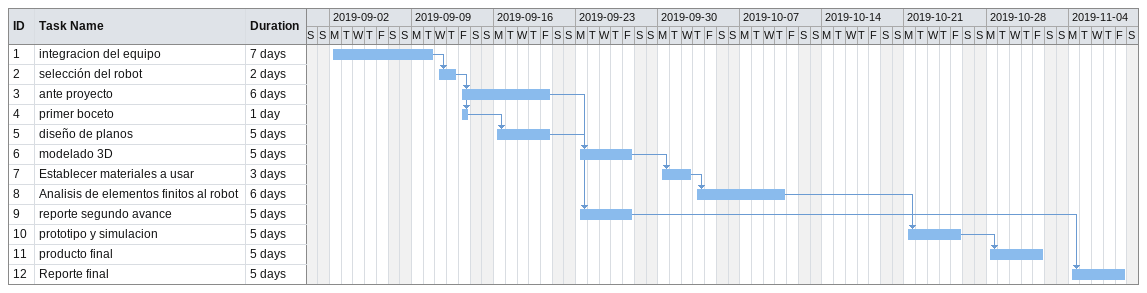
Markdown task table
| ID | Task | Duration | Start | Finish | Predecessors |
|---|---|---|---|---|---|
| 1 | integracion del equipo | 7d | 2019-09-02 | 2019-09-10 |  |
| 2 | selección del robot | 2d | 2019-09-11 | 2019-09-12 | 1 |
| 3 | ante proyecto | 6d | 2019-09-13 | 2019-09-20 | 2 |
| 4 | primer boceto | 1d | 2019-09-13 | 2019-09-13 | 2 |
| 5 | diseño de planos | 5d | 2019-09-16 | 2019-09-20 | 4 |
| 6 | modelado 3D | 5d | 2019-09-23 | 2019-09-27 | 5 |
| 7 | Establecer materiales a usar | 3d | 2019-09-30 | 2019-10-02 | 6 |
| 8 | Analisis de elementos finitos al robot | 6d | 2019-10-03 | 2019-10-10 | 7 |
| 9 | reporte segundo avance | 5d | 2019-09-23 | 2019-09-27 | 3 |
| 10 | prototipo y simulacion | 5d | 2019-10-21 | 2019-10-25 | 8 |
| 11 | producto final | 5d | 2019-10-28 | 2019-11-01 | 10 |
| 12 | Reporte final | 5d | 2019-11-04 | 2019-11-08 | 9 |
